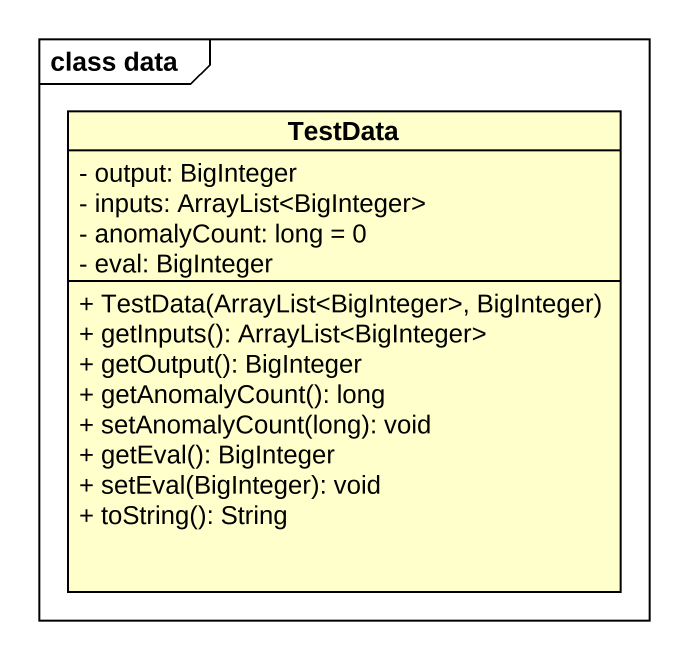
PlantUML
@startuml
mainframe class data
hide circle
hide empty members
skinparam classAttributeIconSize 0
class TestData {
  - output: BigInteger
  - inputs: ArrayList<BigInteger>
  - anomalyCount: long = 0
  - eval: BigInteger
  + TestData(ArrayList<BigInteger>, BigInteger)
  + getInputs(): ArrayList<BigInteger>
  + getOutput(): BigInteger
  + getAnomalyCount(): long
  + setAnomalyCount(long): void
  + getEval(): BigInteger
  + setEval(BigInteger): void
  + toString(): String
}
@enduml
